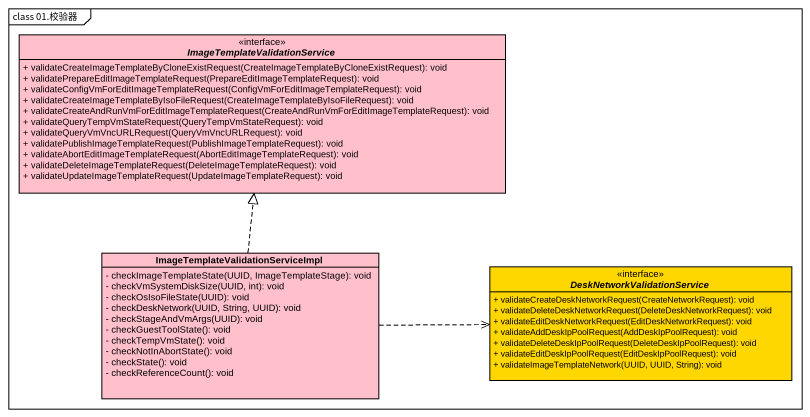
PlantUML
@startuml
mainframe class 01.校验器
hide circle
hide empty members
skinparam classAttributeIconSize 0
interface "ImageTemplateValidationService" as ImageTemplateValidationServi <<interface>> #FFC0CB {
  + validateCreateImageTemplateByCloneExistRequest(CreateImageTemplateByCloneExistRequest): void
  + validatePrepareEditImageTemplateRequest(PrepareEditImageTemplateRequest): void
  + validateConfigVmForEditImageTemplateRequest(ConfigVmForEditImageTemplateRequest): void
  + validateCreateImageTemplateByIsoFileRequest(CreateImageTemplateByIsoFileRequest): void
  + validateCreateAndRunVmForEditImageTemplateRequest(CreateAndRunVmForEditImageTemplateRequest): void
  + validateQueryTempVmStateRequest(QueryTempVmStateRequest): void
  + validateQueryVmVncURLRequest(QueryVmVncURLRequest): void
  + validatePublishImageTemplateRequest(PublishImageTemplateRequest): void
  + validateAbortEditImageTemplateRequest(AbortEditImageTemplateRequest): void
  + validateDeleteImageTemplateRequest(DeleteImageTemplateRequest): void
  + validateUpdateImageTemplateRequest(UpdateImageTemplateRequest): void
}
class "ImageTemplateValidationServiceImpl" as ImageTemplateValidationServi_2 #FFC0CB {
  - checkImageTemplateState(UUID, ImageTemplateStage): void
  - checkVmSystemDiskSize(UUID, int): void
  - checkOsIsoFileState(UUID): void
  - checkDeskNetwork(UUID, String, UUID): void
  - checkStageAndVmArgs(UUID): void
  - checkGuestToolState(): void
  - checkTempVmState(): void
  - checkNotInAbortState(): void
  - checkState(): void
  - checkReferenceCount(): void
}
interface DeskNetworkValidationService <<interface>> #FFD700 {
  + validateCreateDeskNetworkRequest(CreateNetworkRequest): void
  + validateDeleteDeskNetworkRequest(DeleteDeskNetworkRequest): void
  + validateEditDeskNetworkRequest(EditDeskNetworkRequest): void
  + validateAddDeskIpPoolRequest(AddDeskIpPoolRequest): void
  + validateDeleteDeskIpPoolRequest(DeleteDeskIpPoolRequest): void
  + validateEditDeskIpPoolRequest(EditDeskIpPoolRequest): void
  + validateImageTemplateNetwork(UUID, UUID, String): void
}
ImageTemplateValidationServi_2 .up.|> ImageTemplateValidationServi
ImageTemplateValidationServi_2 .right.> DeskNetworkValidationService
@enduml
